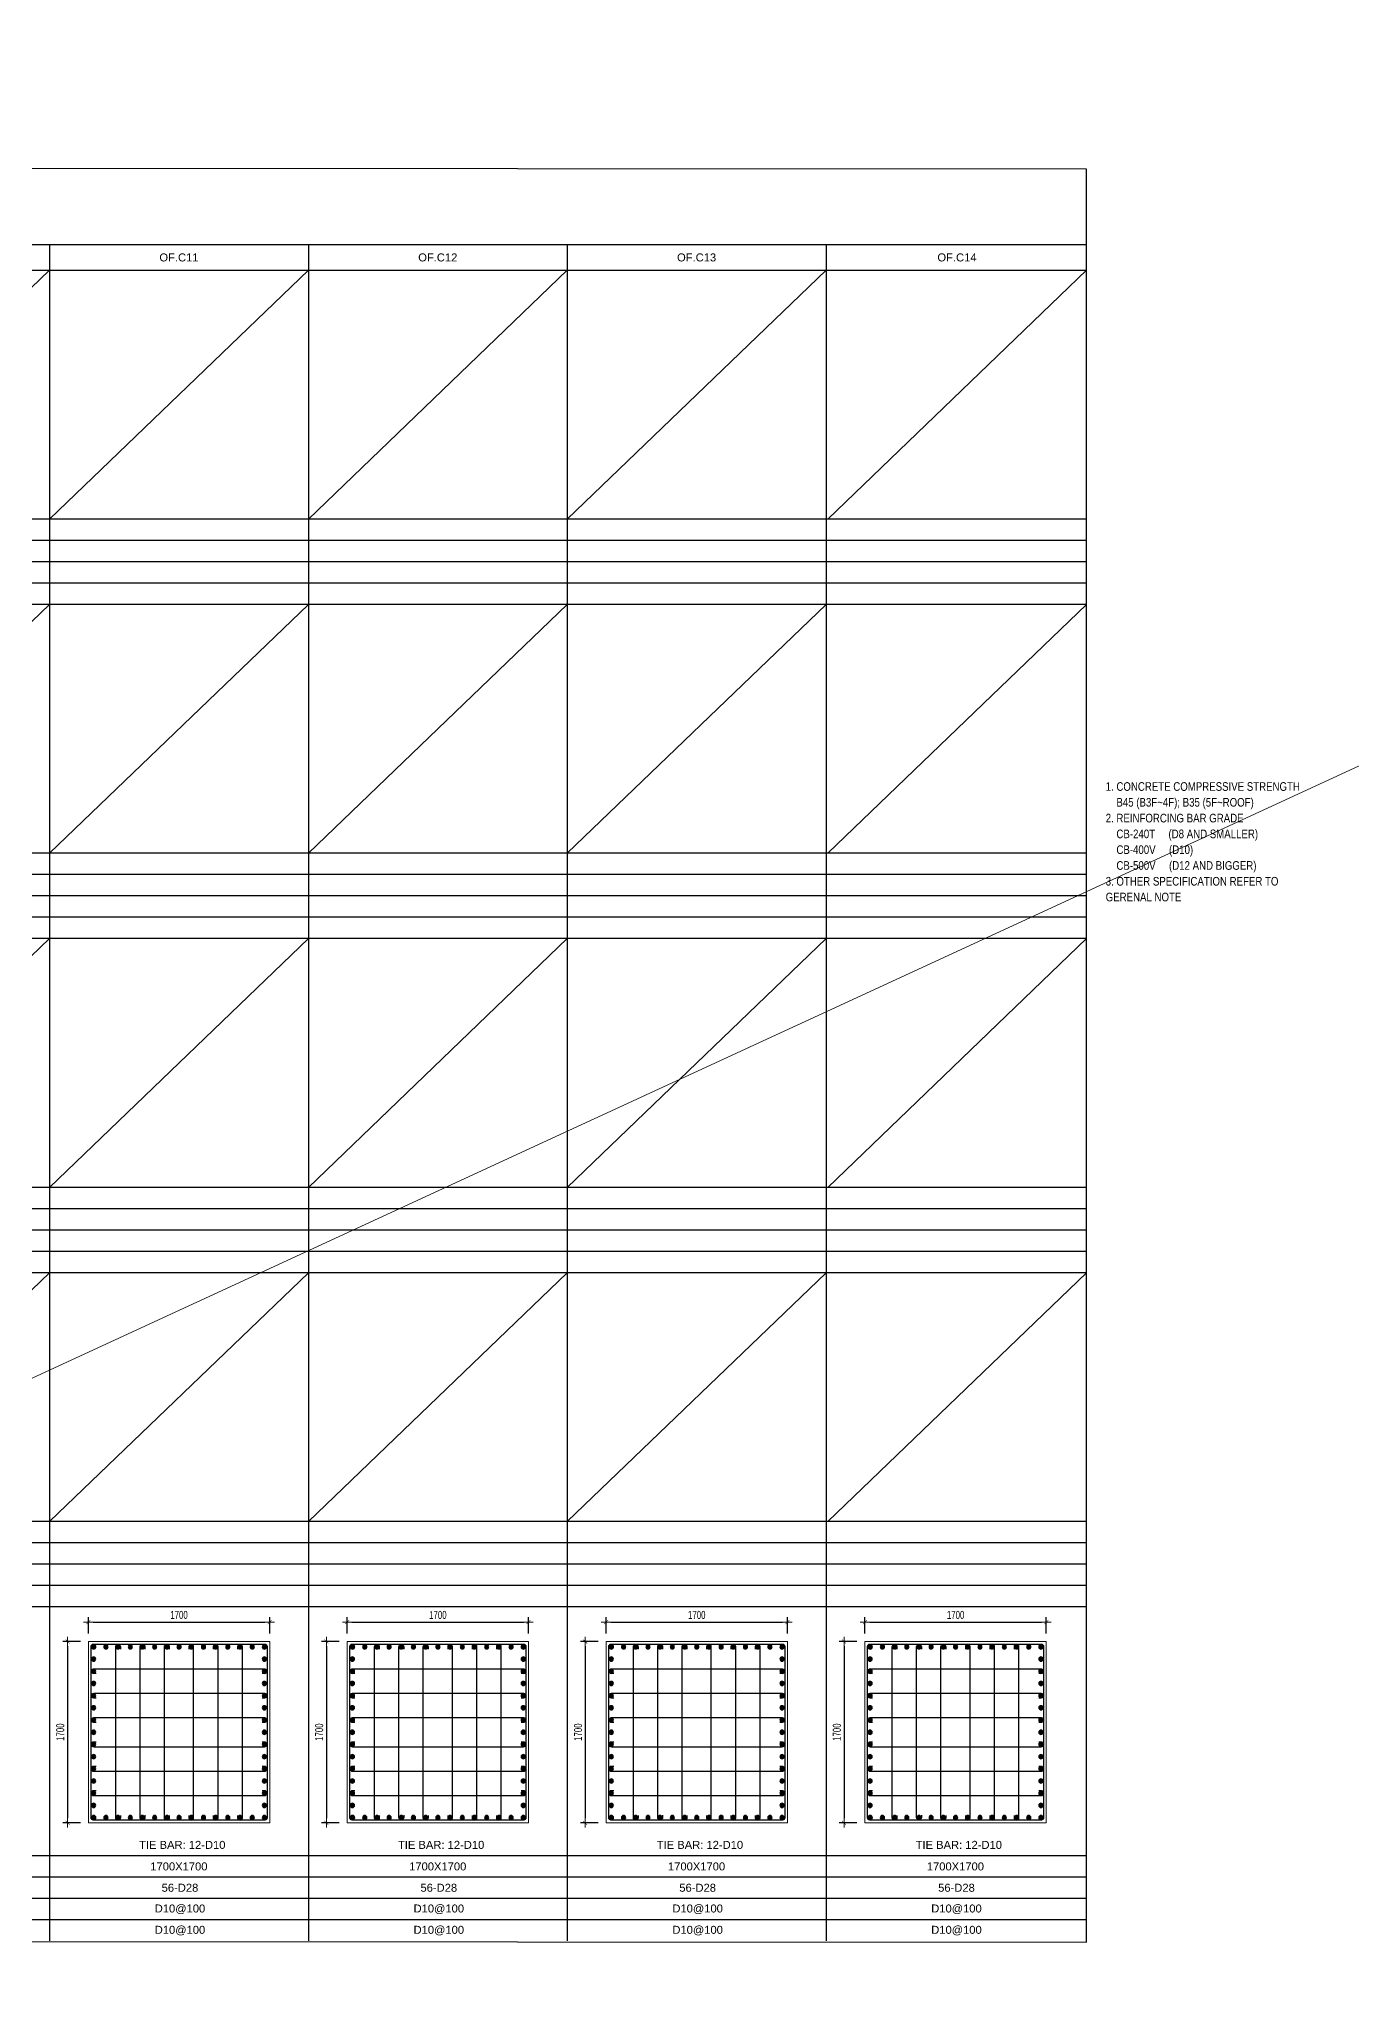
# Model space of a CAD drawing. Header units: millimetres. Extents: x 61878 to 380960, y -19809 to 191918.
# Drawn here: x 315438 to 327740, y 49083 to 67508 of the extents above; entities that cross this region are included whole.
import ezdxf
from ezdxf.enums import TextEntityAlignment as Align

# ---------------------------------------------------------------- set-up
doc = ezdxf.new("R2010")
doc.units = ezdxf.units.MM
doc.linetypes.add('CENTER2', pattern=[1.125, 0.75, -0.125, 0.125, -0.125])
doc.layers.get('Defpoints').update_dxf_attribs({"color": 151, "lineweight": 9})
for name, color, linetype in [('2', 2, 'Continuous'), ('A-ANNO-LEAD', 4, 'Continuous'), ('CEN', 1, 'CENTER2'), ('STL', 3, 'Continuous'), ('TIT1', 3, 'Continuous')]:
    doc.layers.add(name, color=color, linetype=linetype)
doc.layers.add('NDC_S_CONTINUOUS', color=3, linetype='Continuous', lineweight=20)
doc.layers.add('NDC_S_DIM', color=1, linetype='Continuous', lineweight=15)
doc.styles.add('ARIAL', font='arial.ttf', dxfattribs={"width": 0.8})
doc.styles.add('NDC_ARIAL', font='arial.ttf', dxfattribs={"width": 0.85})
doc.styles.add('NDC_DIM', font='', dxfattribs={"width": 0.75})
doc.styles.get('NDC_DIM').set_extended_font_data('Dotum')
doc.dimstyles.new('NDC_dim_30', dxfattribs={"dimscale": 30, "dimtxt": 2.5, "dimasz": 1.5, "dimexe": 1.5, "dimexo": 2.5, "dimgap": 1, "dimtad": 1, "dimdec": 0, "dimzin": 0, "dimdsep": 46, "dimtxsty": 'NDC_DIM', "dimblk": 'DIMMARK', "dimcen": 0.09, "dimdle": 1.2, "dimclrd": 1, "dimclre": 1, "dimclrt": 3, "dimadec": 0, "dimazin": 0, "dimtfac": 1, "dimtdec": 0, "dimtix": 1, "dimtofl": 0, "dimtmove": 0, "dimatfit": 3, "dimfxl": 8, "dimfxlon": 1, "dimtolj": 1, "dimtzin": 0, "dimarcsym": 0})

# ---------------------------------------------------------------- blocks, each defined once
blk = doc.blocks.new('GN')
at = {"layer": 'TIT1', "insert": (0, 0), "char_height": 81, "width": 1996.3, "attachment_point": 1, "line_spacing_factor": 1.096296, "style": 'ARIAL'}
blk.add_mtext('\\A1;1. CONCRETE COMPRESSIVE STRENGTH\\P    B45 (B3F~4F); B35 (5F~ROOF)\\P2. REINFORCING BAR GRADE\\P    CB-240T     (D8 AND SMALLER)\\P    CB-400V     (D10)\\P    CB-500V     (D12 AND BIGGER)\\P3. OTHER SPECIFICATION REFER TO GERENAL NOTE ', dxfattribs=at)
blk = doc.blocks.new('8')
at = {"layer": '2'}
blk.add_hatch(color=256, dxfattribs=at).paths.add_polyline_path([(20, 0, 0.386127), (2, 20), (-2, 20, 0.386127), (-20, 0, 1)])
blk.add_circle((0, 0), 20, dxfattribs=at)
blk = doc.blocks.new('5')
at = {"layer": 'CEN', "rotation": 180}
blk.add_blockref('8', (0, 0), dxfattribs=at)
blk = doc.blocks.new('*U1717')
at = {"layer": 'STL', "xscale": -1, "rotation": 270}
blk.add_blockref('5', (0, 0), dxfattribs=at)
blk = doc.blocks.new('*U1718')
at = {"layer": 'NDC_S_DIM', "color": 0, "linetype": 'ByBlock', "lineweight": -2, "transparency": 16777216}
for p in [(299693, 70168), (299807, 70168), (299921, 70168), (300036, 70168), (300150, 70168), (300264, 70168), (300379, 70168), (300493, 70168), (300607, 70168), (300722, 70168), (300836, 70168), (300950, 70168), (301065, 70168), (301179, 70168), (301293, 70168)]:
    blk.add_blockref('*U1717', p, dxfattribs=at)
blk = doc.blocks.new('*U1719')
at = {"layer": 'STL', "xscale": -1, "rotation": 270}
blk.add_blockref('5', (0, 0), dxfattribs=at)
blk = doc.blocks.new('*U1720')
at = {"layer": 'NDC_S_DIM', "color": 0, "linetype": 'ByBlock', "lineweight": -2, "transparency": 16777216}
for p in [(299693, 70168), (299807, 70168), (299921, 70168), (300036, 70168), (300150, 70168), (300264, 70168), (300379, 70168), (300493, 70168), (300607, 70168), (300722, 70168), (300836, 70168), (300950, 70168), (301065, 70168), (301179, 70168), (301293, 70168)]:
    blk.add_blockref('*U1719', p, dxfattribs=at)
blk = doc.blocks.new('*U1721')
at = {"layer": 'STL', "xscale": -1, "rotation": 270}
blk.add_blockref('5', (0, 0), dxfattribs=at)
blk = doc.blocks.new('*U1722')
at = {"layer": 'NDC_S_DIM', "color": 0, "linetype": 'ByBlock', "lineweight": -2, "transparency": 16777216}
for p in [(299693, 70168), (299807, 70168), (299921, 70168), (300036, 70168), (300150, 70168), (300264, 70168), (300379, 70168), (300493, 70168), (300607, 70168), (300722, 70168), (300836, 70168), (300950, 70168), (301065, 70168), (301179, 70168), (301293, 70168)]:
    blk.add_blockref('*U1721', p, dxfattribs=at)
blk = doc.blocks.new('*U1723')
at = {"layer": 'STL', "xscale": -1, "rotation": 270}
blk.add_blockref('5', (0, 0), dxfattribs=at)
blk = doc.blocks.new('*U1724')
at = {"layer": 'NDC_S_DIM', "color": 0, "linetype": 'ByBlock', "lineweight": -2, "transparency": 16777216}
for p in [(299693, 70168), (299807, 70168), (299921, 70168), (300036, 70168), (300150, 70168), (300264, 70168), (300379, 70168), (300493, 70168), (300607, 70168), (300722, 70168), (300836, 70168), (300950, 70168), (301065, 70168), (301179, 70168), (301293, 70168)]:
    blk.add_blockref('*U1723', p, dxfattribs=at)
blk = doc.blocks.new('DIMMARK')
at = {"layer": 'NDC_S_DIM', "color": 1}
blk.add_line((-1.5, 0), (1, 0), dxfattribs=at)
at = {"layer": 'NDC_S_DIM', "color": 2, "const_width": 0.1}
blk.add_lwpolyline([(-0.42, -0.42), (0.42, 0.42)], dxfattribs=at)
blk = doc.blocks.new('*D1821')
at = {"layer": 'Defpoints', "color": 0, "ltscale": 40, "transparency": 16777216}
for p in [(315898, 52488), (315703, 50788), (315898, 50788)]:
    blk.add_point(p, dxfattribs=at)
at = {"layer": 'NDC_S_DIM', "color": 1, "lineweight": -2, "ltscale": 40, "transparency": 16777216}
for p, q in [((315823, 52488), (315658, 52488)), ((315703, 52443), (315703, 50833)), ((315823, 50788), (315658, 50788))]:
    blk.add_line(p, q, dxfattribs=at)
at = {"layer": 'NDC_S_DIM', "color": 1, "lineweight": -2, "ltscale": 40, "transparency": 16777216, "xscale": 45, "yscale": 45, "zscale": 45}
for p, rotation in [((315703, 52488), 90), ((315703, 50788), 270)]:
    blk.add_blockref('DIMMARK', p, dxfattribs=dict(at, rotation=rotation))
at = {"layer": 'NDC_S_DIM', "color": 3, "ltscale": 40, "transparency": 16777216, "insert": (315635, 51638), "char_height": 75, "attachment_point": 5, "rotation": 90, "style": 'NDC_DIM'}
blk.add_mtext('\\A1;1700', dxfattribs=at)
blk = doc.blocks.new('*D1822')
at = {"layer": 'Defpoints', "color": 0, "ltscale": 40, "transparency": 16777216}
for p in [(317598, 52670), (315898, 52488), (317598, 52488)]:
    blk.add_point(p, dxfattribs=at)
at = {"layer": 'NDC_S_DIM', "color": 1, "lineweight": -2, "ltscale": 40, "transparency": 16777216}
for p, q in [((315898, 52563), (315898, 52715)), ((317598, 52563), (317598, 52715)), ((315943, 52670), (317553, 52670))]:
    blk.add_line(p, q, dxfattribs=at)
at = {"layer": 'NDC_S_DIM', "color": 1, "lineweight": -2, "ltscale": 40, "transparency": 16777216, "xscale": 45, "yscale": 45, "zscale": 45, "rotation": 180}
blk.add_blockref('DIMMARK', (315898, 52670), dxfattribs=at)
at = {"layer": 'NDC_S_DIM', "color": 1, "lineweight": -2, "ltscale": 40, "transparency": 16777216, "xscale": 45, "yscale": 45, "zscale": 45}
blk.add_blockref('DIMMARK', (317598, 52670), dxfattribs=at)
at = {"layer": 'NDC_S_DIM', "color": 3, "ltscale": 40, "transparency": 16777216, "insert": (316748, 52737), "char_height": 75, "attachment_point": 5, "style": 'NDC_DIM'}
blk.add_mtext('\\A1;1700', dxfattribs=at)
blk = doc.blocks.new('*U1727')
at = {"layer": 'STL', "xscale": -1, "rotation": 270}
blk.add_blockref('5', (0, 0), dxfattribs=at)
blk = doc.blocks.new('*U1728')
at = {"layer": 'NDC_S_DIM', "color": 0, "linetype": 'ByBlock', "lineweight": -2, "transparency": 16777216}
for p in [(299693, 70168), (299807, 70168), (299921, 70168), (300036, 70168), (300150, 70168), (300264, 70168), (300379, 70168), (300493, 70168), (300607, 70168), (300722, 70168), (300836, 70168), (300950, 70168), (301065, 70168), (301179, 70168), (301293, 70168)]:
    blk.add_blockref('*U1727', p, dxfattribs=at)
blk = doc.blocks.new('*U1729')
at = {"layer": 'STL', "xscale": -1, "rotation": 270}
blk.add_blockref('5', (0, 0), dxfattribs=at)
blk = doc.blocks.new('*U1730')
at = {"layer": 'NDC_S_DIM', "color": 0, "linetype": 'ByBlock', "lineweight": -2, "transparency": 16777216}
for p in [(299693, 70168), (299807, 70168), (299921, 70168), (300036, 70168), (300150, 70168), (300264, 70168), (300379, 70168), (300493, 70168), (300607, 70168), (300722, 70168), (300836, 70168), (300950, 70168), (301065, 70168), (301179, 70168), (301293, 70168)]:
    blk.add_blockref('*U1729', p, dxfattribs=at)
blk = doc.blocks.new('*U1731')
at = {"layer": 'STL', "xscale": -1, "rotation": 270}
blk.add_blockref('5', (0, 0), dxfattribs=at)
blk = doc.blocks.new('*U1732')
at = {"layer": 'NDC_S_DIM', "color": 0, "linetype": 'ByBlock', "lineweight": -2, "transparency": 16777216}
for p in [(299693, 70168), (299807, 70168), (299921, 70168), (300036, 70168), (300150, 70168), (300264, 70168), (300379, 70168), (300493, 70168), (300607, 70168), (300722, 70168), (300836, 70168), (300950, 70168), (301065, 70168), (301179, 70168), (301293, 70168)]:
    blk.add_blockref('*U1731', p, dxfattribs=at)
blk = doc.blocks.new('*U1725')
at = {"layer": 'STL', "xscale": -1, "rotation": 270}
blk.add_blockref('5', (0, 0), dxfattribs=at)
blk = doc.blocks.new('*U1726')
at = {"layer": 'NDC_S_DIM', "color": 0, "linetype": 'ByBlock', "lineweight": -2, "transparency": 16777216}
for p in [(299693, 70168), (299807, 70168), (299921, 70168), (300036, 70168), (300150, 70168), (300264, 70168), (300379, 70168), (300493, 70168), (300607, 70168), (300722, 70168), (300836, 70168), (300950, 70168), (301065, 70168), (301179, 70168), (301293, 70168)]:
    blk.add_blockref('*U1725', p, dxfattribs=at)
blk = doc.blocks.new('*D1823')
at = {"layer": 'Defpoints', "color": 0, "ltscale": 40, "transparency": 16777216}
for p in [(318324, 52488), (318129, 50788), (318324, 50788)]:
    blk.add_point(p, dxfattribs=at)
at = {"layer": 'NDC_S_DIM', "color": 1, "lineweight": -2, "ltscale": 40, "transparency": 16777216}
for p, q in [((318249, 52488), (318084, 52488)), ((318129, 52443), (318129, 50833)), ((318249, 50788), (318084, 50788))]:
    blk.add_line(p, q, dxfattribs=at)
at = {"layer": 'NDC_S_DIM', "color": 1, "lineweight": -2, "ltscale": 40, "transparency": 16777216, "xscale": 45, "yscale": 45, "zscale": 45}
for p, rotation in [((318129, 52488), 90), ((318129, 50788), 270)]:
    blk.add_blockref('DIMMARK', p, dxfattribs=dict(at, rotation=rotation))
at = {"layer": 'NDC_S_DIM', "color": 3, "ltscale": 40, "transparency": 16777216, "insert": (318062, 51638), "char_height": 75, "attachment_point": 5, "rotation": 90, "style": 'NDC_DIM'}
blk.add_mtext('\\A1;1700', dxfattribs=at)
blk = doc.blocks.new('*D1824')
at = {"layer": 'Defpoints', "color": 0, "ltscale": 40, "transparency": 16777216}
for p in [(320024, 52670), (318324, 52488), (320024, 52488)]:
    blk.add_point(p, dxfattribs=at)
at = {"layer": 'NDC_S_DIM', "color": 1, "lineweight": -2, "ltscale": 40, "transparency": 16777216}
for p, q in [((318324, 52563), (318324, 52715)), ((320024, 52563), (320024, 52715)), ((318369, 52670), (319979, 52670))]:
    blk.add_line(p, q, dxfattribs=at)
at = {"layer": 'NDC_S_DIM', "color": 1, "lineweight": -2, "ltscale": 40, "transparency": 16777216, "xscale": 45, "yscale": 45, "zscale": 45, "rotation": 180}
blk.add_blockref('DIMMARK', (318324, 52670), dxfattribs=at)
at = {"layer": 'NDC_S_DIM', "color": 1, "lineweight": -2, "ltscale": 40, "transparency": 16777216, "xscale": 45, "yscale": 45, "zscale": 45}
blk.add_blockref('DIMMARK', (320024, 52670), dxfattribs=at)
at = {"layer": 'NDC_S_DIM', "color": 3, "ltscale": 40, "transparency": 16777216, "insert": (319174, 52737), "char_height": 75, "attachment_point": 5, "style": 'NDC_DIM'}
blk.add_mtext('\\A1;1700', dxfattribs=at)
blk = doc.blocks.new('*U1733')
at = {"layer": 'STL', "xscale": -1, "rotation": 270}
blk.add_blockref('5', (0, 0), dxfattribs=at)
blk = doc.blocks.new('*U1734')
at = {"layer": 'NDC_S_DIM', "color": 0, "linetype": 'ByBlock', "lineweight": -2, "transparency": 16777216}
for p in [(299693, 70168), (299807, 70168), (299921, 70168), (300036, 70168), (300150, 70168), (300264, 70168), (300379, 70168), (300493, 70168), (300607, 70168), (300722, 70168), (300836, 70168), (300950, 70168), (301065, 70168), (301179, 70168), (301293, 70168)]:
    blk.add_blockref('*U1733', p, dxfattribs=at)
blk = doc.blocks.new('*U1735')
at = {"layer": 'STL', "xscale": -1, "rotation": 270}
blk.add_blockref('5', (0, 0), dxfattribs=at)
blk = doc.blocks.new('*U1736')
at = {"layer": 'NDC_S_DIM', "color": 0, "linetype": 'ByBlock', "lineweight": -2, "transparency": 16777216}
for p in [(299693, 70168), (299807, 70168), (299921, 70168), (300036, 70168), (300150, 70168), (300264, 70168), (300379, 70168), (300493, 70168), (300607, 70168), (300722, 70168), (300836, 70168), (300950, 70168), (301065, 70168), (301179, 70168), (301293, 70168)]:
    blk.add_blockref('*U1735', p, dxfattribs=at)
blk = doc.blocks.new('*U1737')
at = {"layer": 'STL', "xscale": -1, "rotation": 270}
blk.add_blockref('5', (0, 0), dxfattribs=at)
blk = doc.blocks.new('*U1738')
at = {"layer": 'NDC_S_DIM', "color": 0, "linetype": 'ByBlock', "lineweight": -2, "transparency": 16777216}
for p in [(299693, 70168), (299807, 70168), (299921, 70168), (300036, 70168), (300150, 70168), (300264, 70168), (300379, 70168), (300493, 70168), (300607, 70168), (300722, 70168), (300836, 70168), (300950, 70168), (301065, 70168), (301179, 70168), (301293, 70168)]:
    blk.add_blockref('*U1737', p, dxfattribs=at)
blk = doc.blocks.new('*U1739')
at = {"layer": 'STL', "xscale": -1, "rotation": 270}
blk.add_blockref('5', (0, 0), dxfattribs=at)
blk = doc.blocks.new('*U1740')
at = {"layer": 'NDC_S_DIM', "color": 0, "linetype": 'ByBlock', "lineweight": -2, "transparency": 16777216}
for p in [(299693, 70168), (299807, 70168), (299921, 70168), (300036, 70168), (300150, 70168), (300264, 70168), (300379, 70168), (300493, 70168), (300607, 70168), (300722, 70168), (300836, 70168), (300950, 70168), (301065, 70168), (301179, 70168), (301293, 70168)]:
    blk.add_blockref('*U1739', p, dxfattribs=at)
blk = doc.blocks.new('*D1825')
at = {"layer": 'Defpoints', "color": 0, "ltscale": 40, "transparency": 16777216}
for p in [(320751, 52488), (320555, 50788), (320751, 50788)]:
    blk.add_point(p, dxfattribs=at)
at = {"layer": 'NDC_S_DIM', "color": 1, "lineweight": -2, "ltscale": 40, "transparency": 16777216}
for p, q in [((320676, 52488), (320510, 52488)), ((320555, 52443), (320555, 50833)), ((320676, 50788), (320510, 50788))]:
    blk.add_line(p, q, dxfattribs=at)
at = {"layer": 'NDC_S_DIM', "color": 1, "lineweight": -2, "ltscale": 40, "transparency": 16777216, "xscale": 45, "yscale": 45, "zscale": 45}
for p, rotation in [((320555, 52488), 90), ((320555, 50788), 270)]:
    blk.add_blockref('DIMMARK', p, dxfattribs=dict(at, rotation=rotation))
at = {"layer": 'NDC_S_DIM', "color": 3, "ltscale": 40, "transparency": 16777216, "insert": (320488, 51638), "char_height": 75, "attachment_point": 5, "rotation": 90, "style": 'NDC_DIM'}
blk.add_mtext('\\A1;1700', dxfattribs=at)
blk = doc.blocks.new('*D1826')
at = {"layer": 'Defpoints', "color": 0, "ltscale": 40, "transparency": 16777216}
for p in [(322451, 52670), (320751, 52488), (322451, 52488)]:
    blk.add_point(p, dxfattribs=at)
at = {"layer": 'NDC_S_DIM', "color": 1, "lineweight": -2, "ltscale": 40, "transparency": 16777216}
for p, q in [((320751, 52563), (320751, 52715)), ((322451, 52563), (322451, 52715)), ((320796, 52670), (322406, 52670))]:
    blk.add_line(p, q, dxfattribs=at)
at = {"layer": 'NDC_S_DIM', "color": 1, "lineweight": -2, "ltscale": 40, "transparency": 16777216, "xscale": 45, "yscale": 45, "zscale": 45, "rotation": 180}
blk.add_blockref('DIMMARK', (320751, 52670), dxfattribs=at)
at = {"layer": 'NDC_S_DIM', "color": 1, "lineweight": -2, "ltscale": 40, "transparency": 16777216, "xscale": 45, "yscale": 45, "zscale": 45}
blk.add_blockref('DIMMARK', (322451, 52670), dxfattribs=at)
at = {"layer": 'NDC_S_DIM', "color": 3, "ltscale": 40, "transparency": 16777216, "insert": (321601, 52737), "char_height": 75, "attachment_point": 5, "style": 'NDC_DIM'}
blk.add_mtext('\\A1;1700', dxfattribs=at)
blk = doc.blocks.new('*U1741')
at = {"layer": 'STL', "xscale": -1, "rotation": 270}
blk.add_blockref('5', (0, 0), dxfattribs=at)
blk = doc.blocks.new('*U1742')
at = {"layer": 'NDC_S_DIM', "color": 0, "linetype": 'ByBlock', "lineweight": -2, "transparency": 16777216}
for p in [(299693, 70168), (299807, 70168), (299921, 70168), (300036, 70168), (300150, 70168), (300264, 70168), (300379, 70168), (300493, 70168), (300607, 70168), (300722, 70168), (300836, 70168), (300950, 70168), (301065, 70168), (301179, 70168), (301293, 70168)]:
    blk.add_blockref('*U1741', p, dxfattribs=at)
blk = doc.blocks.new('*U1743')
at = {"layer": 'STL', "xscale": -1, "rotation": 270}
blk.add_blockref('5', (0, 0), dxfattribs=at)
blk = doc.blocks.new('*U1744')
at = {"layer": 'NDC_S_DIM', "color": 0, "linetype": 'ByBlock', "lineweight": -2, "transparency": 16777216}
for p in [(299693, 70168), (299807, 70168), (299921, 70168), (300036, 70168), (300150, 70168), (300264, 70168), (300379, 70168), (300493, 70168), (300607, 70168), (300722, 70168), (300836, 70168), (300950, 70168), (301065, 70168), (301179, 70168), (301293, 70168)]:
    blk.add_blockref('*U1743', p, dxfattribs=at)
blk = doc.blocks.new('*U1745')
at = {"layer": 'STL', "xscale": -1, "rotation": 270}
blk.add_blockref('5', (0, 0), dxfattribs=at)
blk = doc.blocks.new('*U1746')
at = {"layer": 'NDC_S_DIM', "color": 0, "linetype": 'ByBlock', "lineweight": -2, "transparency": 16777216}
for p in [(299693, 70168), (299807, 70168), (299921, 70168), (300036, 70168), (300150, 70168), (300264, 70168), (300379, 70168), (300493, 70168), (300607, 70168), (300722, 70168), (300836, 70168), (300950, 70168), (301065, 70168), (301179, 70168), (301293, 70168)]:
    blk.add_blockref('*U1745', p, dxfattribs=at)
blk = doc.blocks.new('*U1747')
at = {"layer": 'STL', "xscale": -1, "rotation": 270}
blk.add_blockref('5', (0, 0), dxfattribs=at)
blk = doc.blocks.new('*U1748')
at = {"layer": 'NDC_S_DIM', "color": 0, "linetype": 'ByBlock', "lineweight": -2, "transparency": 16777216}
for p in [(299693, 70168), (299807, 70168), (299921, 70168), (300036, 70168), (300150, 70168), (300264, 70168), (300379, 70168), (300493, 70168), (300607, 70168), (300722, 70168), (300836, 70168), (300950, 70168), (301065, 70168), (301179, 70168), (301293, 70168)]:
    blk.add_blockref('*U1747', p, dxfattribs=at)
blk = doc.blocks.new('*D1827')
at = {"layer": 'Defpoints', "color": 0, "ltscale": 40, "transparency": 16777216}
for p in [(324877, 52670), (323177, 52488), (324877, 52488)]:
    blk.add_point(p, dxfattribs=at)
at = {"layer": 'NDC_S_DIM', "color": 1, "lineweight": -2, "ltscale": 40, "transparency": 16777216}
for p, q in [((323177, 52563), (323177, 52715)), ((324877, 52563), (324877, 52715)), ((323222, 52670), (324832, 52670))]:
    blk.add_line(p, q, dxfattribs=at)
at = {"layer": 'NDC_S_DIM', "color": 1, "lineweight": -2, "ltscale": 40, "transparency": 16777216, "xscale": 45, "yscale": 45, "zscale": 45, "rotation": 180}
blk.add_blockref('DIMMARK', (323177, 52670), dxfattribs=at)
at = {"layer": 'NDC_S_DIM', "color": 1, "lineweight": -2, "ltscale": 40, "transparency": 16777216, "xscale": 45, "yscale": 45, "zscale": 45}
blk.add_blockref('DIMMARK', (324877, 52670), dxfattribs=at)
at = {"layer": 'NDC_S_DIM', "color": 3, "ltscale": 40, "transparency": 16777216, "insert": (324027, 52737), "char_height": 75, "attachment_point": 5, "style": 'NDC_DIM'}
blk.add_mtext('\\A1;1700', dxfattribs=at)
blk = doc.blocks.new('*D1828')
at = {"layer": 'Defpoints', "color": 0, "ltscale": 40, "transparency": 16777216}
for p in [(323177, 52488), (322981, 50788), (323177, 50788)]:
    blk.add_point(p, dxfattribs=at)
at = {"layer": 'NDC_S_DIM', "color": 1, "lineweight": -2, "ltscale": 40, "transparency": 16777216}
for p, q in [((323102, 52488), (322936, 52488)), ((322981, 52443), (322981, 50833)), ((323102, 50788), (322936, 50788))]:
    blk.add_line(p, q, dxfattribs=at)
at = {"layer": 'NDC_S_DIM', "color": 1, "lineweight": -2, "ltscale": 40, "transparency": 16777216, "xscale": 45, "yscale": 45, "zscale": 45}
for p, rotation in [((322981, 52488), 90), ((322981, 50788), 270)]:
    blk.add_blockref('DIMMARK', p, dxfattribs=dict(at, rotation=rotation))
at = {"layer": 'NDC_S_DIM', "color": 3, "ltscale": 40, "transparency": 16777216, "insert": (322914, 51638), "char_height": 75, "attachment_point": 5, "rotation": 90, "style": 'NDC_DIM'}
blk.add_mtext('\\A1;1700', dxfattribs=at)

msp = doc.modelspace()

# ---------------------------------------------------------------- linework, layer by layer
at = {"layer": '2', "lineweight": -2, "ltscale": 1000}
for points in [[(317573.4, 52443.3), (317573.4, 50833.3, -0.4142136), (317553.4, 50813.3), (315943.4, 50813.3, -0.4142136), (315923.4, 50833.3), (315923.4, 52443.3, -0.4142136), (315943.4, 52463.3), (317553.4, 52463.3, -0.4142136)], [(319999.5, 52443.3), (319999.5, 50833.3, -0.4142136), (319979.5, 50813.3), (318369.5, 50813.3, -0.4142136), (318349.5, 50833.3), (318349.5, 52443.3, -0.4142136), (318369.5, 52463.3), (319979.5, 52463.3, -0.4142136)], [(322425.6, 52443.3), (322425.6, 50833.3, -0.4142136), (322405.6, 50813.3), (320795.6, 50813.3, -0.4142136), (320775.6, 50833.3), (320775.6, 52443.3, -0.4142136), (320795.6, 52463.3), (322405.6, 52463.3, -0.4142136)], [(324851.7, 52443.3), (324851.7, 50833.3, -0.4142136), (324831.7, 50813.3), (323221.7, 50813.3, -0.4142136), (323201.7, 50833.3), (323201.7, 52443.3, -0.4142136), (323221.7, 52463.3), (324831.7, 52463.3, -0.4142136)]]:
    msp.add_lwpolyline(points, format="xyb", close=True, dxfattribs=at)
at = {"layer": '2'}
for points in [[(316199.3, 50858), (316199.3, 50835.8, -1), (316154.3, 50835.8), (316154.3, 52437.8, -1), (316199.3, 52437.8), (316199.3, 52415.7)], [(316427.9, 50859.5), (316427.9, 50837.3, -1), (316382.9, 50837.3), (316382.9, 52439.3, -1), (316427.9, 52439.3), (316427.9, 52417.2)], [(316656.6, 50858), (316656.6, 50835.8, -1), (316611.5, 50835.8), (316611.5, 52437.8, -1), (316656.6, 52437.8), (316656.6, 52415.7)], [(316840.2, 50858), (316840.2, 50835.8, 1), (316885.2, 50835.8), (316885.2, 52437.8, 1), (316840.2, 52437.8), (316840.2, 52415.7)], [(317068.8, 50858), (317068.8, 50835.8, 1), (317113.8, 50835.8), (317113.8, 52437.8, 1), (317068.8, 52437.8), (317068.8, 52415.7)], [(317297.5, 50858), (317297.5, 50835.8, 1), (317342.5, 50835.8), (317342.5, 52437.8, 1), (317297.5, 52437.8), (317297.5, 52415.7)], [(318625.4, 50858), (318625.4, 50835.8, -1), (318580.4, 50835.8), (318580.4, 52437.8, -1), (318625.4, 52437.8), (318625.4, 52415.7)], [(318854, 50859.5), (318854, 50837.3, -1), (318809, 50837.3), (318809, 52439.3, -1), (318854, 52439.3), (318854, 52417.2)], [(319082.7, 50858), (319082.7, 50835.8, -1), (319037.6, 50835.8), (319037.6, 52437.8, -1), (319082.7, 52437.8), (319082.7, 52415.7)], [(319266.3, 50858), (319266.3, 50835.8, 1), (319311.3, 50835.8), (319311.3, 52437.8, 1), (319266.3, 52437.8), (319266.3, 52415.7)], [(319494.9, 50858), (319494.9, 50835.8, 1), (319539.9, 50835.8), (319539.9, 52437.8, 1), (319494.9, 52437.8), (319494.9, 52415.7)], [(319723.5, 50858), (319723.5, 50835.8, 1), (319768.6, 50835.8), (319768.6, 52437.8, 1), (319723.5, 52437.8), (319723.5, 52415.7)], [(321051.5, 50858), (321051.5, 50835.8, -1), (321006.5, 50835.8), (321006.5, 52437.8, -1), (321051.5, 52437.8), (321051.5, 52415.7)], [(321280.1, 50859.5), (321280.1, 50837.3, -1), (321235.1, 50837.3), (321235.1, 52439.3, -1), (321280.1, 52439.3), (321280.1, 52417.2)], [(321508.7, 50858), (321508.7, 50835.8, -1), (321463.7, 50835.8), (321463.7, 52437.8, -1), (321508.7, 52437.8), (321508.7, 52415.7)], [(321692.4, 50858), (321692.4, 50835.8, 1), (321737.4, 50835.8), (321737.4, 52437.8, 1), (321692.4, 52437.8), (321692.4, 52415.7)], [(321921, 50858), (321921, 50835.8, 1), (321966, 50835.8), (321966, 52437.8, 1), (321921, 52437.8), (321921, 52415.7)], [(322149.6, 50858), (322149.6, 50835.8, 1), (322194.7, 50835.8), (322194.7, 52437.8, 1), (322149.6, 52437.8), (322149.6, 52415.7)], [(323477.6, 50858), (323477.6, 50835.8, -1), (323432.5, 50835.8), (323432.5, 52437.8, -1), (323477.6, 52437.8), (323477.6, 52415.7)], [(323706.2, 50859.5), (323706.2, 50837.3, -1), (323661.2, 50837.3), (323661.2, 52439.3, -1), (323706.2, 52439.3), (323706.2, 52417.2)], [(323934.8, 50858), (323934.8, 50835.8, -1), (323889.8, 50835.8), (323889.8, 52437.8, -1), (323934.8, 52437.8), (323934.8, 52415.7)], [(324118.5, 50858), (324118.5, 50835.8, 1), (324163.5, 50835.8), (324163.5, 52437.8, 1), (324118.5, 52437.8), (324118.5, 52415.7)], [(324347.1, 50858), (324347.1, 50835.8, 1), (324392.1, 50835.8), (324392.1, 52437.8, 1), (324347.1, 52437.8), (324347.1, 52415.7)], [(324575.7, 50858), (324575.7, 50835.8, 1), (324620.8, 50835.8), (324620.8, 52437.8, 1), (324575.7, 52437.8), (324575.7, 52415.7)], [(315970.3, 52186.7), (315948.1, 52186.7, -1), (315948.1, 52231.7), (317550.2, 52231.7, -1), (317550.2, 52186.7), (317528, 52186.7)], [(318396.4, 52186.7), (318374.2, 52186.7, -1), (318374.2, 52231.7), (319976.3, 52231.7, -1), (319976.3, 52186.7), (319954.1, 52186.7)], [(320822.5, 52186.7), (320800.3, 52186.7, -1), (320800.3, 52231.7), (322402.4, 52231.7, -1), (322402.4, 52186.7), (322380.2, 52186.7)], [(323248.6, 52186.7), (323226.4, 52186.7, -1), (323226.4, 52231.7), (324828.5, 52231.7, -1), (324828.5, 52186.7), (324806.3, 52186.7)], [(315970.3, 51958), (315948.1, 51958, -1), (315948.1, 52003.1), (317550.2, 52003.1, -1), (317550.2, 51958), (317528, 51958)], [(318396.4, 51958), (318374.2, 51958, -1), (318374.2, 52003.1), (319976.3, 52003.1, -1), (319976.3, 51958), (319954.1, 51958)], [(320822.5, 51958), (320800.3, 51958, -1), (320800.3, 52003.1), (322402.4, 52003.1, -1), (322402.4, 51958), (322380.2, 51958)], [(323248.6, 51958), (323226.4, 51958, -1), (323226.4, 52003.1), (324828.5, 52003.1, -1), (324828.5, 51958), (324806.3, 51958)], [(315970.3, 51729.4), (315948.1, 51729.4, -1), (315948.1, 51774.4), (317550.2, 51774.4, -1), (317550.2, 51729.4), (317528, 51729.4)], [(318396.4, 51729.4), (318374.2, 51729.4, -1), (318374.2, 51774.4), (319976.3, 51774.4, -1), (319976.3, 51729.4), (319954.1, 51729.4)], [(320822.5, 51729.4), (320800.3, 51729.4, -1), (320800.3, 51774.4), (322402.4, 51774.4, -1), (322402.4, 51729.4), (322380.2, 51729.4)], [(323248.6, 51729.4), (323226.4, 51729.4, -1), (323226.4, 51774.4), (324828.5, 51774.4, -1), (324828.5, 51729.4), (324806.3, 51729.4)], [(315970.3, 51545.8), (315948.1, 51545.8, 1), (315948.1, 51500.8), (317550.2, 51500.8, 1), (317550.2, 51545.8), (317528, 51545.8)], [(318396.4, 51545.8), (318374.2, 51545.8, 1), (318374.2, 51500.8), (319976.3, 51500.8, 1), (319976.3, 51545.8), (319954.1, 51545.8)], [(320822.5, 51545.8), (320800.3, 51545.8, 1), (320800.3, 51500.8), (322402.4, 51500.8, 1), (322402.4, 51545.8), (322380.2, 51545.8)], [(323248.6, 51545.8), (323226.4, 51545.8, 1), (323226.4, 51500.8), (324828.5, 51500.8, 1), (324828.5, 51545.8), (324806.3, 51545.8)], [(315970.3, 51317.2), (315948.1, 51317.2, 1), (315948.1, 51272.1), (317550.2, 51272.1, 1), (317550.2, 51317.2), (317528, 51317.2)], [(318396.4, 51317.2), (318374.2, 51317.2, 1), (318374.2, 51272.1), (319976.3, 51272.1, 1), (319976.3, 51317.2), (319954.1, 51317.2)], [(320822.5, 51317.2), (320800.3, 51317.2, 1), (320800.3, 51272.1), (322402.4, 51272.1, 1), (322402.4, 51317.2), (322380.2, 51317.2)], [(323248.6, 51317.2), (323226.4, 51317.2, 1), (323226.4, 51272.1), (324828.5, 51272.1, 1), (324828.5, 51317.2), (324806.3, 51317.2)], [(315970.3, 51088.5), (315948.1, 51088.5, 1), (315948.1, 51043.5), (317550.2, 51043.5, 1), (317550.2, 51088.5), (317528, 51088.5)], [(318396.4, 51088.5), (318374.2, 51088.5, 1), (318374.2, 51043.5), (319976.3, 51043.5, 1), (319976.3, 51088.5), (319954.1, 51088.5)], [(320822.5, 51088.5), (320800.3, 51088.5, 1), (320800.3, 51043.5), (322402.4, 51043.5, 1), (322402.4, 51088.5), (322380.2, 51088.5)], [(323248.6, 51088.5), (323226.4, 51088.5, 1), (323226.4, 51043.5), (324828.5, 51043.5, 1), (324828.5, 51088.5), (324806.3, 51088.5)]]:
    msp.add_lwpolyline(points, format="xyb", dxfattribs=at)
at = {"layer": 'A-ANNO-LEAD'}
msp.add_lwpolyline([(303919.1, 49683.4), (325254.1, 49670.2), (325254.1, 66290.2), (303919.1, 66303.4)], close=True, dxfattribs=at)
at = {"layer": 'Defpoints', "ltscale": 40}
msp.add_line((302635, 49083.4), (380959.6, 85214), dxfattribs=at)
at = {"layer": 'NDC_S_CONTINUOUS', "ltscale": 70}
for points in [[(317598.4, 52488.3), (317598.4, 50788.3), (315898.4, 50788.3), (315898.4, 52488.3), (317598.4, 52488.3)], [(320024.5, 52488.3), (320024.5, 50788.3), (318324.5, 50788.3), (318324.5, 52488.3), (320024.5, 52488.3)], [(322450.6, 52488.3), (322450.6, 50788.3), (320750.6, 50788.3), (320750.6, 52488.3), (322450.6, 52488.3)], [(324876.7, 52488.3), (324876.7, 50788.3), (323176.7, 50788.3), (323176.7, 52488.3), (324876.7, 52488.3)]]:
    msp.add_lwpolyline(points, dxfattribs=at)
at = {"layer": 'TIT1', "color": 2}
msp.add_line((303919.1, 65583.4), (325254.1, 65583.4), dxfattribs=at)
at = {"layer": 'TIT1'}
for p, q in [((315535.3, 65583.4), (315535.3, 49683.4)), ((317961.4, 65583.4), (317961.4, 49683.4)), ((320387.5, 65583.4), (320387.5, 49683.4)), ((322813.6, 65583.4), (322813.6, 49683.4)), ((303919.1, 65343.4), (325254.1, 65343.4)), ((325254.1, 62210.7), (303919.1, 62210.7)), ((325254.1, 59078), (303919.1, 59078)), ((325254.1, 55945.3), (303919.1, 55945.3)), ((325254.1, 52812.6), (303919.1, 52812.6))]:
    msp.add_line(p, q, dxfattribs=at)
at = {"layer": 'TIT1', "color": 8}
for p, q in [((325254.1, 63010.7), (304547, 63010.7)), ((325254.1, 62810.7), (304547, 62810.7)), ((325254.1, 62610.7), (304547, 62610.7)), ((325254.1, 62410.7), (304547, 62410.7)), ((325254.1, 59878), (304547, 59878)), ((325254.1, 59678), (304547, 59678)), ((325254.1, 59478), (304547, 59478)), ((325254.1, 59278), (304976.2, 59278)), ((325254.1, 56745.3), (304547, 56745.3)), ((325254.1, 56545.3), (304547, 56545.3)), ((325254.1, 56345.3), (304547, 56345.3)), ((325254.1, 56145.3), (304976.2, 56145.3)), ((325254.1, 53612.6), (304547, 53612.6)), ((325254.1, 53412.6), (304547, 53412.6)), ((325254.1, 53212.6), (304547, 53212.6)), ((325254.1, 53012.6), (304976.2, 53012.6)), ((325254.1, 50479.9), (304547, 50479.9)), ((325254.1, 50279.9), (304547, 50279.9)), ((325254.1, 50079.9), (304547, 50079.9)), ((325254.1, 49879.9), (304976.2, 49879.9))]:
    msp.add_line(p, q, dxfattribs=at)
for points in [[(315535.3, 65343.4), (313109.2, 63010.7)], [(317961.4, 65343.4), (315535.3, 63010.7)], [(320387.5, 65343.4), (317961.4, 63010.7)], [(322813.6, 65343.4), (320387.5, 63010.7)], [(325254.1, 65343.4), (322828, 63010.7)], [(315535.3, 62210.7), (313109.2, 59878)], [(317961.4, 62210.7), (315535.3, 59878)], [(320387.5, 62210.7), (317961.4, 59878)], [(322813.6, 62210.7), (320387.5, 59878)], [(325254.1, 62210.7), (322828, 59878)], [(315535.3, 59078), (313109.2, 56745.3)], [(317961.4, 59078), (315535.3, 56745.3)], [(320387.5, 59078), (317961.4, 56745.3)], [(322813.6, 59078), (320387.5, 56745.3)], [(325254.1, 59078), (322828, 56745.3)], [(315535.3, 55945.3), (313109.2, 53612.6)], [(317961.4, 55945.3), (315535.3, 53612.6)], [(320387.5, 55945.3), (317961.4, 53612.6)], [(322813.6, 55945.3), (320387.5, 53612.6)], [(325254.1, 55945.3), (322828, 53612.6)]]:
    msp.add_lwpolyline(points, dxfattribs=at)

# ---------------------------------------------------------------- block references
at = {"layer": 'NDC_S_DIM'}
for name, p in [('GN', (325433.8, 60543.9)), ('*U1718', (16255.4, -17729.8)), ('*U1728', (18681.5, -17729.8)), ('*U1734', (21107.6, -17729.8)), ('*U1742', (23533.7, -17729.8)), ('*U1720', (16255.4, -19330.2)), ('*U1730', (18681.5, -19330.2)), ('*U1736', (21107.6, -19330.2)), ('*U1744', (23533.7, -19330.2))]:
    msp.add_blockref(name, p, dxfattribs=at)
at = {"layer": 'NDC_S_DIM', "rotation": 90}
for name, p in [('*U1722', (386115.8, -248855.4)), ('*U1724', (387716.2, -248855.4)), ('*U1732', (388541.8, -248855.4)), ('*U1726', (390142.3, -248855.4)), ('*U1738', (390967.9, -248855.4)), ('*U1740', (392568.4, -248855.4)), ('*U1746', (393394, -248855.4)), ('*U1748', (394994.5, -248855.4))]:
    msp.add_blockref(name, p, dxfattribs=at)

# ---------------------------------------------------------------- texts
at = {"layer": 'TIT1', "color": 2, "style": 'NDC_ARIAL'}
for s, p in [('OF.C11', (316747.4, 65463.4)), ('OF.C12', (319173.5, 65463.4)), ('OF.C13', (321599.6, 65463.4)), ('OF.C14', (324040, 65463.4))]:
    msp.add_text(s, height=75, dxfattribs=at).set_placement(p, align=Align.MIDDLE)
at = {"layer": 'TIT1', "style": 'NDC_ARIAL'}
for s, p in [('TIE BAR: 12-D10', (316778.6, 50581.6)), ('TIE BAR: 12-D10', (319204.7, 50581.6)), ('TIE BAR: 12-D10', (321630.8, 50581.6)), ('TIE BAR: 12-D10', (324056.9, 50581.6)), ('1700X1700', (316746.8, 50379.7)), ('1700X1700', (319172.9, 50379.7)), ('1700X1700', (321599, 50379.7)), ('1700X1700', (324025.1, 50379.7)), ('56-D28', (316756.9, 50179.7)), ('56-D28', (319183, 50179.7)), ('56-D28', (321609.1, 50179.7)), ('56-D28', (324035.2, 50179.7)), ('D10@100', (316756.9, 49979.7)), ('D10@100', (319183, 49979.7)), ('D10@100', (321609.1, 49979.7)), ('D10@100', (324035.2, 49979.7)), ('D10@100', (316756.9, 49779.7)), ('D10@100', (319183, 49779.7)), ('D10@100', (321609.1, 49779.7)), ('D10@100', (324035.2, 49779.7))]:
    msp.add_text(s, height=75, dxfattribs=at).set_placement(p, align=Align.MIDDLE)

# ---------------------------------------------------------------- dimensions: what is measured, and where the dimension line sits
at = {"layer": 'NDC_S_DIM', "ltscale": 40}
for base, p1, p2, picture, middle in [((317598.4, 52669.9), (315898.4, 52488.3), (317598.4, 52488.3), '*D1822', (316748.4, 52737.5)), ((320024.5, 52669.9), (318324.5, 52488.3), (320024.5, 52488.3), '*D1824', (319174.5, 52737.5)), ((322450.6, 52669.9), (320750.6, 52488.3), (322450.6, 52488.3), '*D1826', (321600.6, 52737.5)), ((324876.7, 52669.9), (323176.7, 52488.3), (324876.7, 52488.3), '*D1827', (324026.7, 52737.5))]:
    dim = msp.add_linear_dim(base=base, p1=p1, p2=p2, dimstyle='NDC_dim_30', dxfattribs=at)
    dim.commit()
    dim.dimension.update_dxf_attribs({"geometry": picture, "text_midpoint": middle})
for base, p1, p2, picture, middle in [((315703, 50788.3), (315898.4, 52488.3), (315898.4, 50788.3), '*D1821', (315635.5, 51638.3)), ((318129.1, 50788.3), (318324.5, 52488.3), (318324.5, 50788.3), '*D1823', (318061.5, 51638.3)), ((320555.2, 50788.3), (320750.6, 52488.3), (320750.6, 50788.3), '*D1825', (320487.6, 51638.3)), ((322981.3, 50788.3), (323176.7, 52488.3), (323176.7, 50788.3), '*D1828', (322913.7, 51638.3))]:
    dim = msp.add_linear_dim(base=base, p1=p1, p2=p2, angle=90, dimstyle='NDC_dim_30', dxfattribs=at)
    dim.commit()
    dim.dimension.update_dxf_attribs({"geometry": picture, "text_midpoint": middle})

doc.saveas('drawing.dxf')
